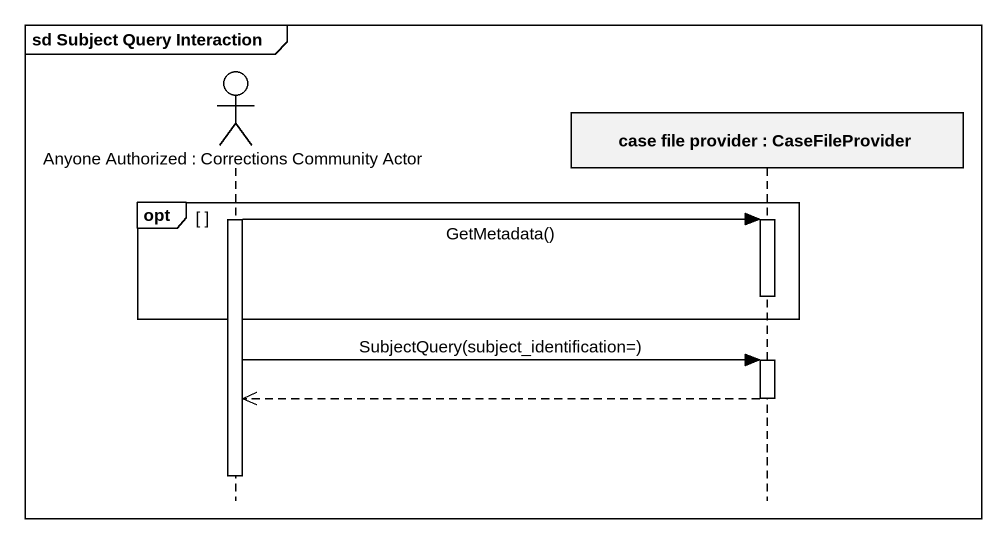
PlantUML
@startuml
mainframe sd Subject Query Interaction
hide footbox
actor "Anyone Authorized : Corrections Community Actor" as Anyone_Authorized
participant "case file provider : CaseFileProvider" as case_file_provider

opt
  activate Anyone_Authorized
  Anyone_Authorized -> case_file_provider : GetMetadata()
  activate case_file_provider
  deactivate case_file_provider
end
Anyone_Authorized -> case_file_provider : SubjectQuery(subject_identification=)
activate case_file_provider
case_file_provider -->> Anyone_Authorized
deactivate case_file_provider
deactivate Anyone_Authorized
@enduml
